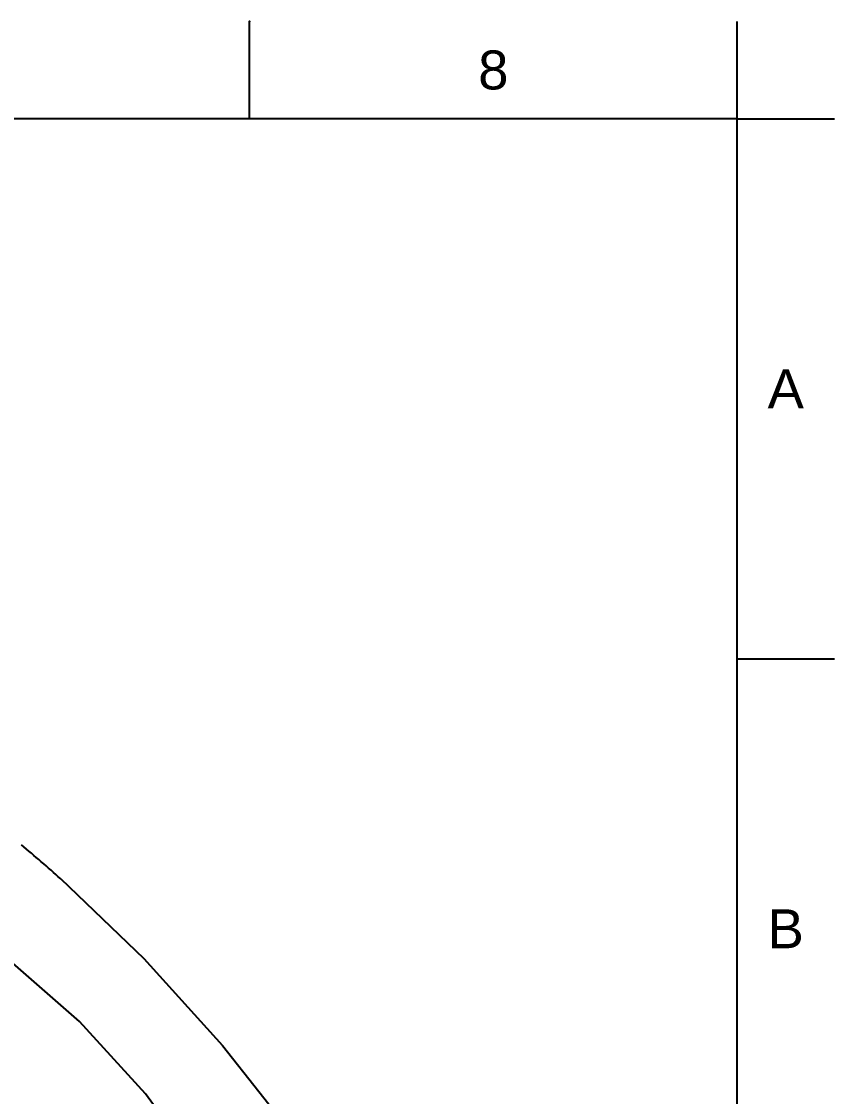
# Model space of a CAD drawing. Header units: millimetres. Extents: x 601 to 1195, y -13 to 407.
# Drawn here: x 1077.1 to 1195, y 250.7 to 406.7 of the extents above; entities that cross this region are included whole.
import ezdxf

# ---------------------------------------------------------------- set-up
doc = ezdxf.new("R2010")
doc.units = ezdxf.units.MM
doc.header["$LTSCALE"] = 0.1
doc.styles.get("Standard").update_dxf_attribs({"font": 'arial.ttf'})

msp = doc.modelspace()

# ---------------------------------------------------------------- linework, layer by layer
for p, q in [((1110.1597, 392.5863), (1110.1597, 406.7277)), ((1180.8668, 392.5863), (1180.8668, 406.7277)), ((1180.8668, 392.5863), (615.2102, 392.5863)), ((1180.8668, 0.8691), (1180.8668, 392.5863)), ((1180.8668, 392.5863), (1195.0082, 392.5863)), ((1180.8668, 314.2429), (1195.0082, 314.2429)), ((1082.7521, 282.3076), (1082.7165, 282.2668))]:
    msp.add_line(p, q)
for points in [[(1082.7521, 282.3076), (1094.789, 270.7478), (1106.2224, 258.1579), (1116.764, 244.8036), (1126.3558, 230.7533), (1134.9515, 216.0834), (1142.3578, 201.2019)], [(1121.3942, 193.6451), (1118.5102, 206.0762), (1114.4295, 218.0599), (1109.2451, 229.433), (1102.8558, 240.4106), (1095.0423, 251.1316), (1085.4905, 261.638), (1074.2592, 271.4355)]]:
    msp.add_lwpolyline(points)
msp.add_arc((918.3144, 99.0094), 246.2479, 48.104314, 49.858381)
for p in [(1110.1597, 406.7277), (1180.8668, 314.2429)]:
    msp.add_point(p)

# ---------------------------------------------------------------- texts
at = {"char_height": 5.6566, "attachment_point": 5}
for s, width, insert in [('8', 50, (1145.5132, 399.657)), ('A', 10, (1187.9375, 353.4146)), ('B', 10, (1187.9375, 275.0711))]:
    msp.add_mtext_dynamic_manual_height_columns(s, width=width, gutter_width=12.5, heights=[0], dxfattribs=dict(at, insert=insert))

doc.saveas('drawing.dxf')
